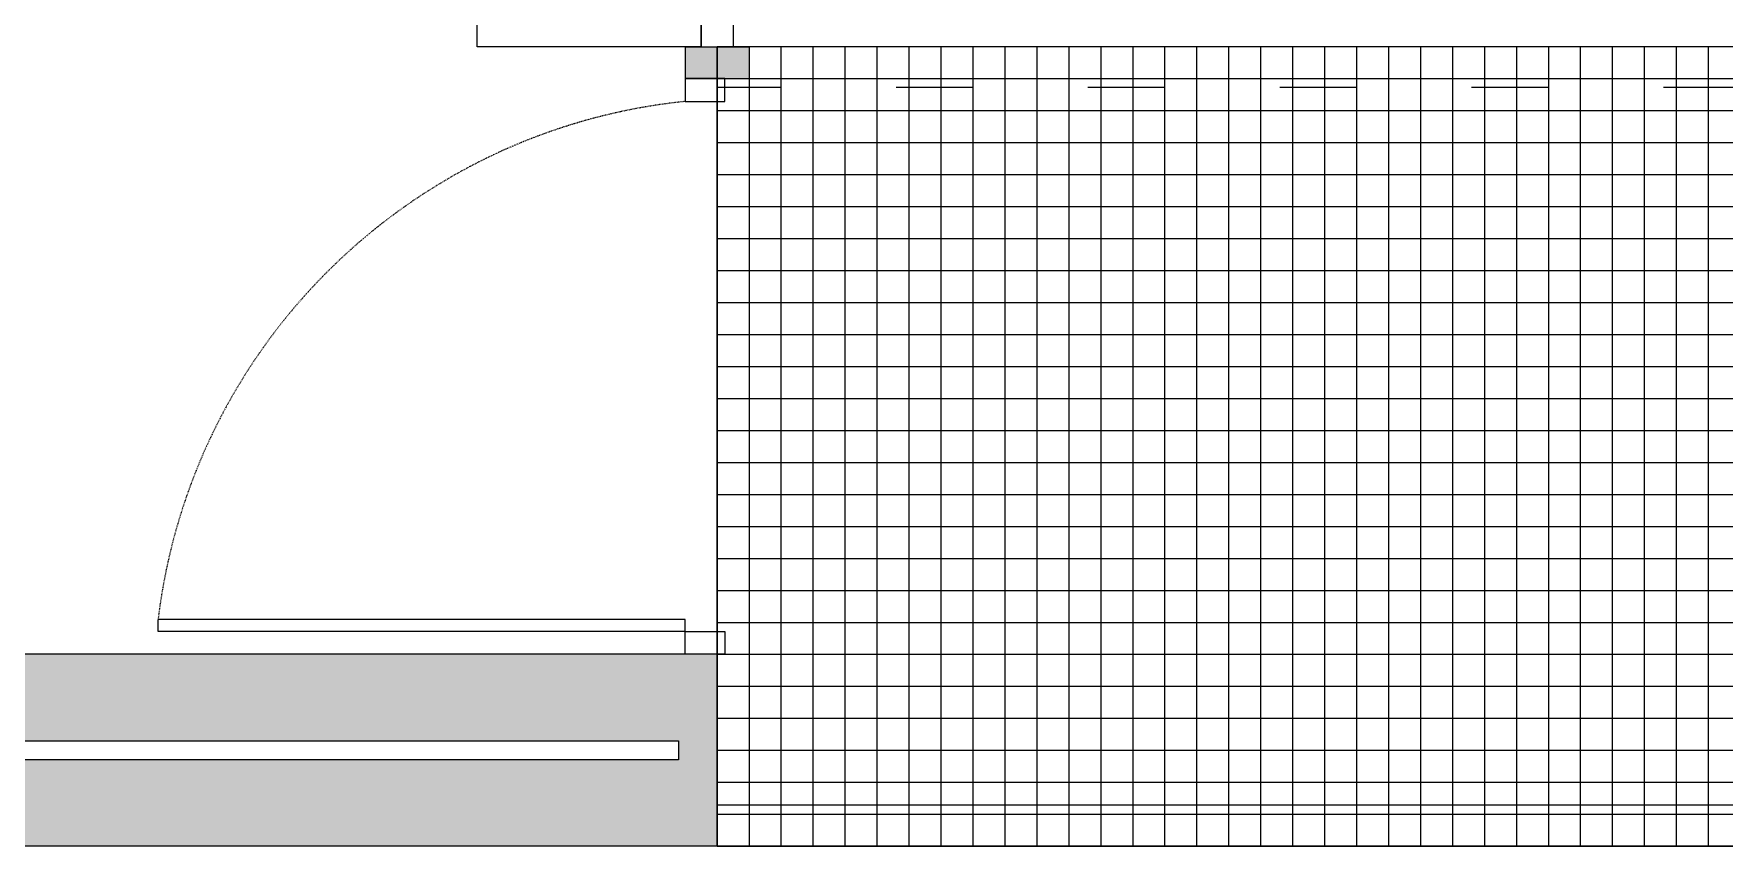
# Model space of a CAD drawing. Header units: millimetres. Extents: x 23218 to 31754, y 14902 to 21214.
# Drawn here: x 27304.4 to 27568.7, y 16842.6 to 16969.6 of the extents above; entities that cross this region are included whole.
import ezdxf

# ---------------------------------------------------------------- set-up
doc = ezdxf.new("R2010")
doc.units = ezdxf.units.MM
doc.linetypes.add('ACAD_ISO03W100', pattern=[30, 12, -18])
doc.linetypes.add('TRATTEGGIATA2', pattern=[0.375, 0.25, -0.125])
for name, color, linetype, lineweight in [('A-DOOR-FULL', 4, 'Continuous', 18), ('A-FURN', 9, 'Continuous', 13), ('vetro', 140, 'Continuous', 15), ('Wall', 7, 'Continuous', 20)]:
    doc.layers.add(name, color=color, linetype=linetype, lineweight=lineweight)

msp = doc.modelspace()

# ---------------------------------------------------------------- hatches: boundary and pattern name
at = {"layer": 'Wall', "true_color": 0x636466}
h = msp.add_hatch(color=251, dxfattribs=at)
h.dxf.hatch_style = 1
h.paths.add_polyline_path([(27406.23, 17485.48), (27403.16, 17484.19), (27402.48, 17395.33), (27317.48, 17395.33), (27317.48, 17390.33), (27406.23, 17390.33)])
h.paths.add_polyline_path([(27408.73, 17475.33), (27406.23, 17475.33), (27406.23, 17390.33), (27408.73, 17390.33)])
h.paths.add_polyline_path([(27416.23, 17475.33), (27413.73, 17475.33), (27413.73, 17390.33), (27416.23, 17390.33)])
h.paths.add_polyline_path([(27416.23, 17489.67), (27406.23, 17485.48), (27406.23, 17475.33), (27416.23, 17475.33)])
h.paths.add_polyline_path([(27416.23, 17310.33), (27406.23, 17310.33), (27406.23, 17305.33), (27408.73, 17305.33), (27416.23, 17305.33)])
h.paths.add_polyline_path([(27416.23, 16967.56), (27411.23, 16967.56), (27411.23, 16962.56), (27416.23, 16962.56)])
h.paths.add_polyline_path([(27411.23, 16967.56), (27406.23, 16967.56), (27406.23, 16962.56), (27411.23, 16962.56)])
h.paths.add_polyline_path([(28131.23, 17622.56), (28101.23, 17622.56), (28101.23, 17499.33), (28111.23, 17499.33), (28111.23, 17584.33), (28121.23, 17584.33), (28121.23, 17499.33), (28131.23, 17499.33)])
h = msp.add_hatch(color=251, dxfattribs=at)
h.dxf.hatch_style = 1
h.paths.add_polyline_path([(28131.23, 17419.33), (28101.23, 17419.33), (28101.23, 16872.56), (27781.23, 16872.56), (27781.23, 16842.56), (28131.23, 16842.56)])
h.paths.add_polyline_path([(26994.73, 17313.17), (26981.23, 17307.52), (26981.23, 16842.56), (27411.23, 16842.56), (27411.23, 16848.96), (27411.23, 16872.56), (27406.23, 16872.56), (27011.23, 16872.56), (27011.23, 17320.08), (26997.73, 17314.43), (26997.73, 16859.06), (27405.21, 16859.06), (27405.21, 16856.06), (26994.73, 16856.06)])

# ---------------------------------------------------------------- linework, layer by layer
at = {"layer": 'A-DOOR-FULL'}
for p, q in [((27412.47, 16962.56), (27406.23, 16962.56)), ((27406.23, 16962.56), (27406.23, 16959)), ((27412.47, 16959), (27412.47, 16962.56)), ((27406.23, 16959), (27412.47, 16959)), ((27406.23, 16878.03), (27323.81, 16878.03)), ((27323.81, 16876.13), (27323.81, 16878.03)), ((27406.23, 16876.13), (27323.81, 16876.13)), ((27406.23, 16876.13), (27406.23, 16878.03))]:
    msp.add_line(p, q, dxfattribs=at)
msp.add_lwpolyline([(27412.47, 16872.56), (27406.23, 16872.56), (27406.23, 16876.13), (27412.47, 16876.13)], close=True, dxfattribs=at)
at = {"layer": 'A-DOOR-FULL', "linetype": 'TRATTEGGIATA2', "ltscale": 0.25}
msp.add_arc((27415.77, 16866.86), 92.63, 95.9091, 173.0747, dxfattribs=at)
at = {"layer": 'A-FURN'}
for p, q in [((27373.73, 16967.56), (27373.73, 17305.33)), ((27408.73, 16967.56), (27408.73, 17305.33)), ((27408.73, 16967.56), (27373.73, 16967.56)), ((27411.23, 16967.56), (27411.23, 16842.56)), ((27411.23, 16967.56), (27411.23, 16842.56)), ((27411.23, 16967.56), (27411.23, 16842.56)), ((27781.23, 16967.56), (27411.23, 16967.56)), ((27416.23, 16967.56), (27416.23, 16842.56)), ((27421.23, 16967.56), (27421.23, 16842.56)), ((27426.23, 16967.56), (27426.23, 16842.56)), ((27431.23, 16967.56), (27431.23, 16842.56)), ((27436.23, 16967.56), (27436.23, 16842.56)), ((27441.23, 16967.56), (27441.23, 16842.56)), ((27446.23, 16967.56), (27446.23, 16842.56)), ((27451.23, 16967.56), (27451.23, 16842.56)), ((27456.23, 16967.56), (27456.23, 16842.56)), ((27461.23, 16967.56), (27461.23, 16842.56)), ((27466.23, 16967.56), (27466.23, 16842.56)), ((27471.23, 16967.56), (27471.23, 16842.56)), ((27476.23, 16967.56), (27476.23, 16842.56)), ((27481.23, 16967.56), (27481.23, 16842.56)), ((27486.23, 16967.56), (27486.23, 16842.56)), ((27491.23, 16967.56), (27491.23, 16842.56)), ((27496.23, 16967.56), (27496.23, 16842.56)), ((27501.23, 16967.56), (27501.23, 16842.56)), ((27506.23, 16967.56), (27506.23, 16842.56)), ((27511.23, 16967.56), (27511.23, 16842.56)), ((27516.23, 16967.56), (27516.23, 16842.56)), ((27521.23, 16967.56), (27521.23, 16842.56)), ((27526.23, 16967.56), (27526.23, 16842.56)), ((27531.23, 16967.56), (27531.23, 16842.56)), ((27536.23, 16967.56), (27536.23, 16842.56)), ((27541.23, 16967.56), (27541.23, 16842.56)), ((27546.23, 16967.56), (27546.23, 16842.56)), ((27551.23, 16967.56), (27551.23, 16842.56)), ((27556.23, 16967.56), (27556.23, 16842.56)), ((27561.23, 16967.56), (27561.23, 16842.56)), ((27566.23, 16967.56), (27566.23, 16842.56)), ((27411.23, 16962.56), (27781.23, 16962.56)), ((27411.23, 16957.56), (27781.23, 16957.56)), ((27411.23, 16952.56), (27781.23, 16952.56)), ((27411.23, 16947.56), (27781.23, 16947.56)), ((27411.23, 16942.56), (27781.23, 16942.56)), ((27411.23, 16937.56), (27781.23, 16937.56)), ((27411.23, 16932.56), (27781.23, 16932.56)), ((27411.23, 16927.56), (27781.23, 16927.56)), ((27411.23, 16922.56), (27781.23, 16922.56)), ((27411.23, 16917.56), (27781.23, 16917.56)), ((27411.23, 16912.56), (27781.23, 16912.56)), ((27411.23, 16907.56), (27781.23, 16907.56)), ((27411.23, 16902.56), (27781.23, 16902.56)), ((27411.23, 16897.56), (27781.23, 16897.56)), ((27411.23, 16892.56), (27781.23, 16892.56)), ((27411.23, 16887.56), (27781.23, 16887.56)), ((27411.23, 16882.56), (27781.23, 16882.56)), ((27411.23, 16877.56), (27781.23, 16877.56)), ((27411.23, 16872.56), (27781.23, 16872.56)), ((27411.23, 16867.56), (27781.23, 16867.56)), ((27411.23, 16862.56), (27781.23, 16862.56)), ((27411.23, 16857.56), (27781.23, 16857.56)), ((27411.23, 16852.56), (27781.23, 16852.56)), ((27411.23, 16847.56), (27781.23, 16847.56)), ((27411.23, 16842.56), (27781.23, 16842.56))]:
    msp.add_line(p, q, dxfattribs=at)
at = {"layer": 'vetro'}
for p, q in [((27408.73, 17305.33), (27408.73, 16967.56)), ((27413.73, 17305.33), (27413.73, 16967.56)), ((27411.23, 16961.16), (27411.23, 16967.56)), ((26997.73, 16859.06), (27405.21, 16859.06)), ((27405.21, 16859.06), (27405.21, 16856.06)), ((27405.21, 16856.06), (26994.73, 16856.06)), ((27781.23, 16848.96), (27411.23, 16848.96)), ((27411.23, 16842.56), (27411.23, 16848.96)), ((27781.23, 16842.56), (27411.23, 16842.56))]:
    msp.add_line(p, q, dxfattribs=at)
at = {"layer": 'vetro', "linetype": 'ACAD_ISO03W100'}
for p, q in [((27781.23, 16967.56), (27411.23, 16967.56)), ((27781.23, 16961.16), (27411.23, 16961.16))]:
    msp.add_line(p, q, dxfattribs=at)
at = {"layer": 'Wall'}
for p, q in [((27406.23, 16967.56), (27406.23, 16962.56)), ((27406.23, 16967.56), (27416.23, 16967.56)), ((27411.23, 16842.56), (27411.23, 16967.56)), ((27416.23, 16967.56), (27416.23, 16962.56)), ((27406.23, 16962.56), (27416.23, 16962.56)), ((27411.23, 16872.56), (27011.23, 16872.56)), ((27411.23, 16842.56), (26981.23, 16842.56))]:
    msp.add_line(p, q, dxfattribs=at)

doc.saveas('drawing.dxf')
